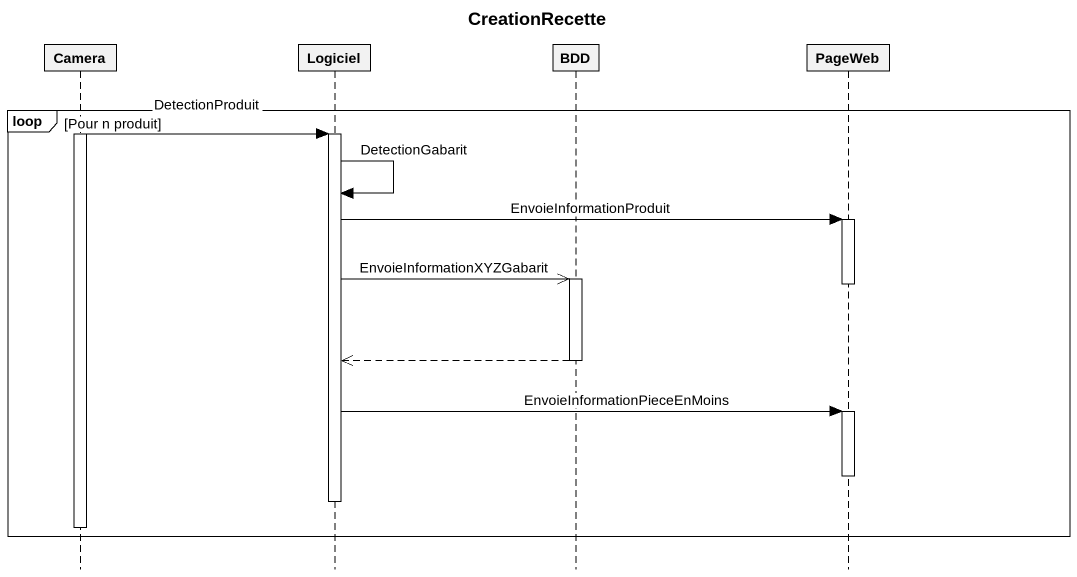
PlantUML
@startuml
title CreationRecette
hide footbox
participant Camera
participant Logiciel
participant BDD
participant PageWeb

loop Pour n produit
  activate Camera
  Camera -> Logiciel : DetectionProduit
  activate Logiciel
  Logiciel -> Logiciel : DetectionGabarit
  Logiciel -> PageWeb : EnvoieInformationProduit
  activate PageWeb
  Logiciel ->> BDD : EnvoieInformationXYZGabarit
  activate BDD
  deactivate PageWeb
  BDD -->> Logiciel
  deactivate BDD
  Logiciel -> PageWeb : EnvoieInformationPieceEnMoins
  activate PageWeb
  deactivate PageWeb
  deactivate Logiciel
  deactivate Camera
end
@enduml
